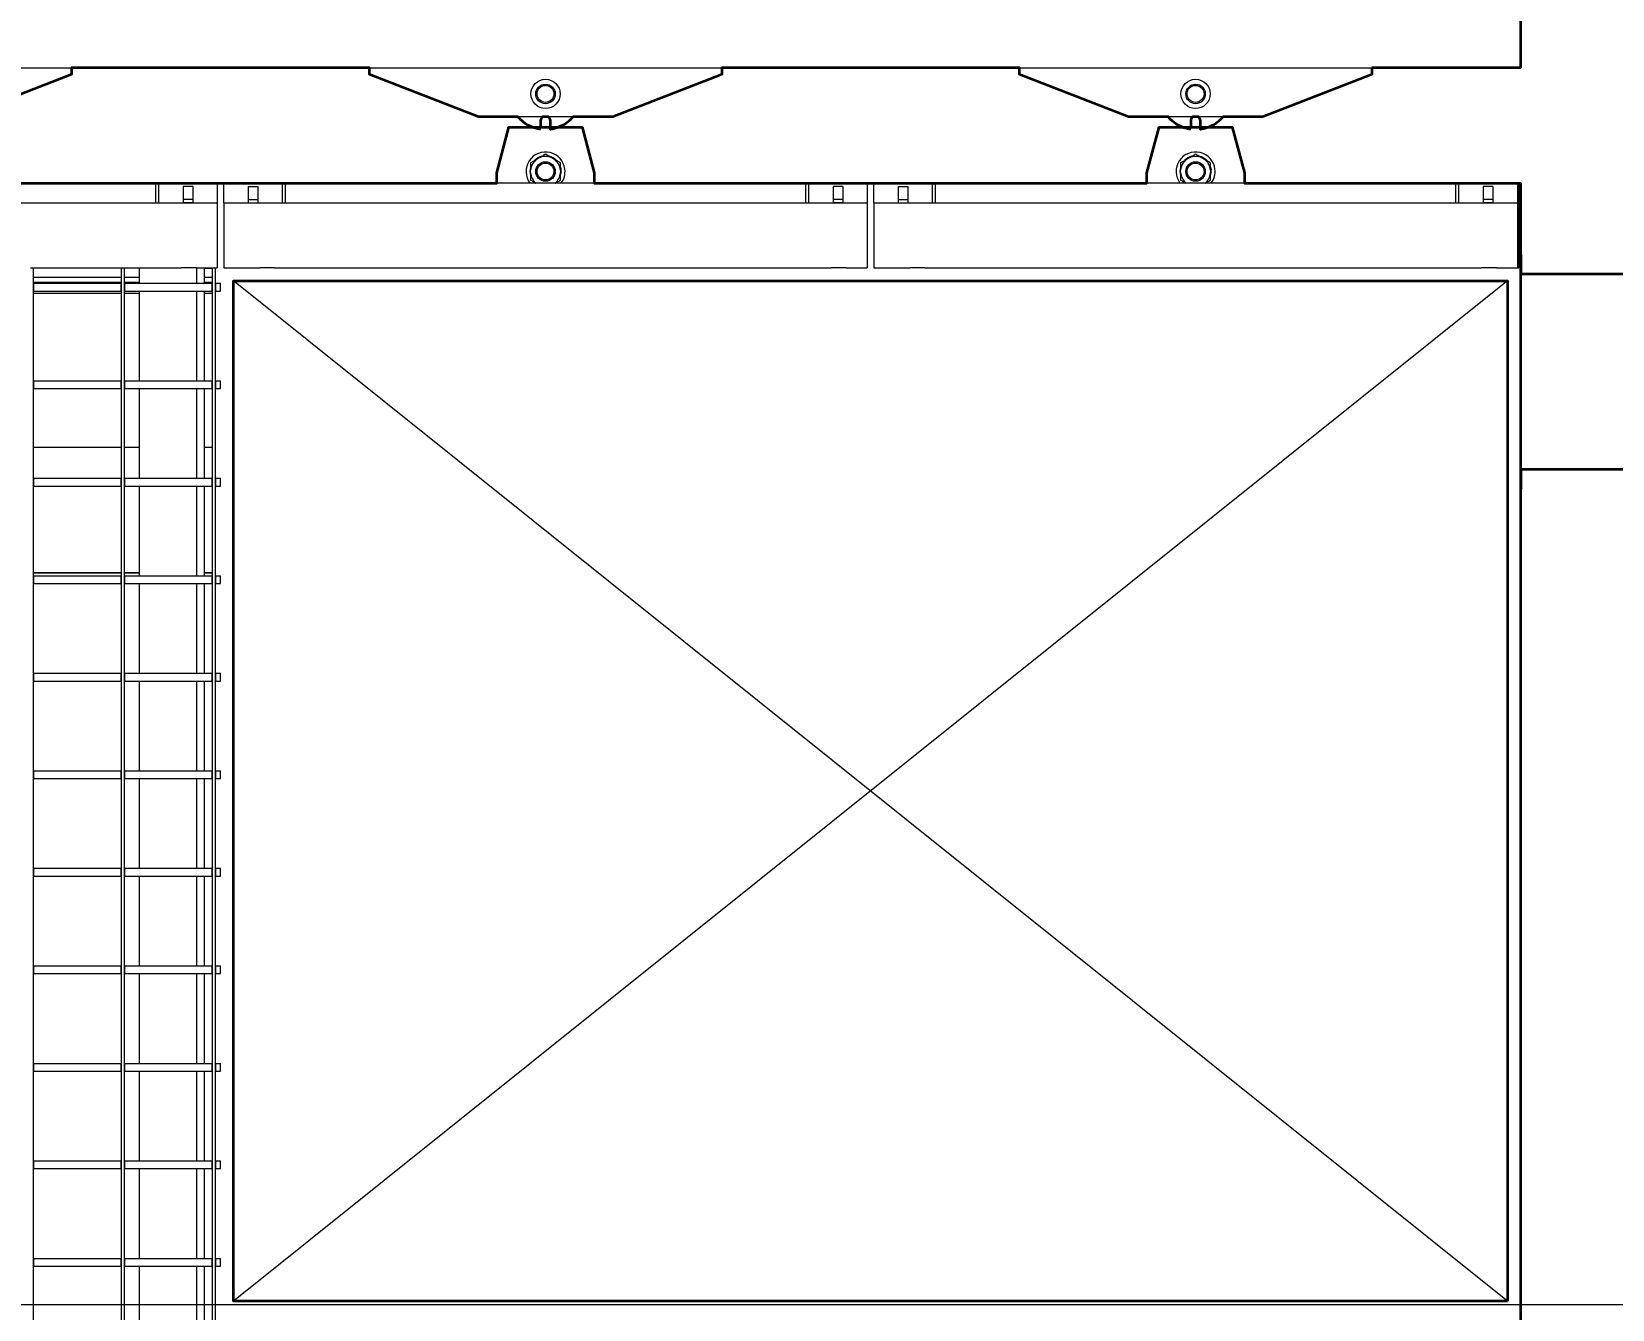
# Model space of a CAD drawing. Extents: x 28911 to 70911, y -59 to 29641.
# Drawn here: x 56482 to 58914, y 21255 to 23221 of the extents above; entities that cross this region are included whole.
import ezdxf
from ezdxf.lldxf.tags import DXFTag

# ---------------------------------------------------------------- set-up
doc = ezdxf.new("R2010")
doc.units = 0
doc.header["$LTSCALE"] = 300
doc.header["$MEASUREMENT"] = 0
doc.linetypes.add('CONTINUA', pattern=[0])
for name, color, linetype, lineweight in [('20 CENTERLINE 0.05', 6, 'CENTER', 9), ('21 CONTINUA 0.05', 6, 'Continuous', 9), ('22 CONTINUA 0.18', 3, 'Continuous', 18), ('23 CONTINUA 0.35', 4, 'Continuous', 35)]:
    doc.layers.add(name, color=color, linetype=linetype, lineweight=lineweight)
doc.styles.get("Standard").update_dxf_attribs({"font": 'STANDARD'})
tags = doc.linetypes.add('CENTER', pattern=[2, 1.25, -0.25, 0.25, -0.25]).pattern_tags.tags
tags[10:11] = [DXFTag(74, 4), DXFTag(75, 0), DXFTag(340, '0'), DXFTag(46, 1.0), DXFTag(50, 0.0), DXFTag(44, 0.0), DXFTag(45, 0.0)]
tags[8:9] = [DXFTag(74, 4), DXFTag(75, 0), DXFTag(340, '0'), DXFTag(46, 1.0), DXFTag(50, 0.0), DXFTag(44, 0.0), DXFTag(45, 0.0)]
tags[6:7] = [DXFTag(74, 4), DXFTag(75, 0), DXFTag(340, '0'), DXFTag(46, 1.0), DXFTag(50, 0.0), DXFTag(44, 0.0), DXFTag(45, 0.0)]
tags[4:5] = [DXFTag(74, 4), DXFTag(75, 0), DXFTag(340, '0'), DXFTag(46, 1.0), DXFTag(50, 0.0), DXFTag(44, 0.0), DXFTag(45, 0.0)]
doc.dimstyles.new('sc1a100$0', dxfattribs={"dimscale": 100, "dimtxt": 3, "dimasz": 3, "dimexe": 0, "dimexo": 0, "dimgap": 1, "dimtad": 1, "dimzin": 12, "dimdsep": 46, "dimtxsty": 'Standard', "dimblk": 'CLOSEDBLANK', "dimcen": 1, "dimclrd": 253, "dimclre": 253, "dimclrt": 2, "dimadec": 0, "dimazin": 3, "dimtfac": 1, "dimtmove": 0, "dimatfit": 1, "dimldrblk": 'CLOSEDBLANK', "dimfxl": 1, "dimtolj": 1, "dimtzin": 0, "dimarcsym": 0})

# ---------------------------------------------------------------- blocks, each defined once
blk = doc.blocks.new('A$Ceefd1059')
at = {"layer": '22 CONTINUA 0.18', "color": 7, "linetype": 'CONTINUA'}
for p, q in [((396.6, 174.9), (229.6, 110.2)), ((405.3, 175), (396.9, 175)), ((405.3, 175), (454.4, 175)), ((454.4, 175), (455.7, 175)), ((455.7, 175), (544.3, 175)), ((492.5, 193.9), (491.9, 194.4)), ((492.5, 181), (492.5, 192.4)), ((508.1, 194.4), (507.5, 193.9)), ((507.5, 192.4), (507.5, 181)), ((544.3, 175), (545.6, 175)), ((545.6, 175), (594.7, 175)), ((603.1, 175), (594.7, 175)), ((770.4, 110.2), (603.4, 174.9)), ((1396.6, 174.9), (1229.6, 110.2)), ((1405.3, 175), (1396.9, 175)), ((1405.3, 175), (1454.4, 175)), ((1454.4, 175), (1455.7, 175)), ((1455.7, 175), (1544.3, 175)), ((1492.5, 193.9), (1491.9, 194.4)), ((1492.5, 181), (1492.5, 192.4)), ((1508.1, 194.4), (1507.5, 193.9)), ((1507.5, 192.4), (1507.5, 181)), ((1544.3, 175), (1545.6, 175)), ((1545.6, 175), (1594.7, 175)), ((1603.1, 175), (1594.7, 175)), ((1770.4, 110.2), (1603.4, 174.9)), ((2396.6, 174.9), (2229.6, 110.2)), ((6000, 100), (0, 100)), ((0, 100), (0, -100)), ((229, 101), (229, 109.3)), ((771, 101), (771, 109.3)), ((1229, 101), (1229, 109.3)), ((1771, 101), (1771, 109.3)), ((2229, 101), (2229, 109.3))]:
    blk.add_line(p, q, dxfattribs=at)
for centre, radius in [((500, 140), 22.5), ((500, 140), 15), ((500, 140), 13), ((1500, 140), 22.5), ((1500, 140), 15), ((1500, 140), 13)]:
    blk.add_circle(centre, radius, dxfattribs=at)
for centre, radius, start, end in [((396.9, 174.2), 0.83, 90.0509, 111.2656), ((500, 140), 55, 98.4409, 140.4788), ((500, 181), 7.5, 180, 233.1301), ((500, 181), 7.5, 306.8699, 0), ((500, 140), 55, 39.5212, 81.5591), ((603.1, 174.2), 0.83, 68.7344, 89.9491), ((1396.9, 174.2), 0.83, 90.0509, 111.2656), ((1500, 140), 55, 98.4409, 140.4788), ((1500, 181), 7.5, 180, 233.1301), ((1500, 181), 7.5, 306.8699, 0), ((1500, 140), 55, 39.5212, 81.5591), ((1603.1, 174.2), 0.83, 68.7344, 89.9491), ((230, 109.3), 0.998, 113.1168, 181.4669), ((230, 101), 0.957, 177.3247, 267.0479), ((770, 101), 0.957, 272.9521, 2.6753), ((770, 109.3), 0.998, 358.5331, 66.8832), ((1230, 109.3), 0.998, 113.1168, 181.4669), ((1230, 101), 0.957, 177.3247, 267.0479), ((1770, 101), 0.957, 272.9521, 2.6753), ((1770, 109.3), 0.998, 358.5331, 66.8832), ((2230, 109.3), 0.998, 113.1168, 181.4669), ((2230, 101), 0.957, 177.3247, 267.0479)]:
    blk.add_arc(centre, radius, start, end, dxfattribs=at)
for points, knots in [([(492.5, 192.4), (492.5, 192.6), (492.5, 193), (492.5, 193.5), (492.5, 193.8), (492.5, 193.9), (492.5, 193.9)], [0, 0, 0, 0, 0.250602, 0.500291, 0.750045, 1, 1, 1, 1]), ([(507.5, 193.9), (507.5, 193.9), (507.5, 193.8), (507.5, 193.5), (507.5, 193), (507.5, 192.6), (507.5, 192.4)], [0, 0, 0, 0, 0.250508, 0.500159, 0.749962, 1, 1, 1, 1]), ([(1492.5, 192.4), (1492.5, 192.6), (1492.5, 193), (1492.5, 193.5), (1492.5, 193.8), (1492.5, 193.9), (1492.5, 193.9)], [0, 0, 0, 0, 0.250602, 0.500291, 0.750045, 1, 1, 1, 1]), ([(1507.5, 193.9), (1507.5, 193.9), (1507.5, 193.8), (1507.5, 193.5), (1507.5, 193), (1507.5, 192.6), (1507.5, 192.4)], [0, 0, 0, 0, 0.250508, 0.500159, 0.749962, 1, 1, 1, 1])]:
    blk.add_open_spline(points, degree=3, knots=knots, dxfattribs=at)
at = {"layer": '23 CONTINUA 0.35', "color": 7, "linetype": 'CONTINUA'}
for points in [[(229, 100), (229, 110), (396.7, 175), (405.3, 175), (454.4, 175), (457.6, 175, -0.188235), (492.5, 194.5), (492.5, 181, 0.236068), (495.5, 175), (504.5, 175, 0.236068), (507.5, 181), (507.5, 192.4)], [(507.5, 194.5, -0.188235), (542.4, 175), (544.3, 175), (545.6, 175), (594.7, 175), (603.3, 175), (771, 110), (771, 100), (1229, 100), (1229, 110), (1396.7, 175), (1405.3, 175), (1454.4, 175), (1457.6, 175, -0.188235), (1492.5, 194.5), (1492.5, 181, 0.236068), (1495.5, 175), (1504.5, 175, 0.236068), (1507.5, 181), (1507.5, 192.4)], [(1507.5, 194.5, -0.188235), (1542.4, 175), (1544.3, 175), (1545.6, 175), (1594.7, 175), (1603.3, 175), (1771, 110), (1771, 100), (2229, 100), (2229, 110), (2396.7, 175), (2405.3, 175), (2454.4, 175), (2457.6, 175, -0.188235), (2492.5, 194.5), (2492.5, 181, 0.236068), (2495.5, 175), (2504.5, 175, 0.236068), (2507.5, 181), (2507.5, 192.4)]]:
    blk.add_lwpolyline(points, format="xyb", dxfattribs=at)
blk.add_lwpolyline([(0, -100), (0, 100), (229, 100)], dxfattribs=at)
blk = doc.blocks.new('A$C65babe7a')
at = {"layer": '23 CONTINUA 0.35', "color": 253}
for p, q in [((-1615, 0), (-1255, 0)), ((-1615, -1), (-1615, 0)), ((-1255, 0), (-1255, -1)), ((1255, 0), (1615, 0)), ((1255, -1), (1255, 0)), ((1615, 0), (1615, -1)), ((-1585, -1), (-1615, -1)), ((-1585, -500), (-1585, -1)), ((-1285, -1), (-1285, -500)), ((-1255, -1), (-1285, -1)), ((1285, -1), (1255, -1)), ((1285, -837), (1285, -1)), ((1585, -1), (1585, -837)), ((1615, -1), (1585, -1)), ((-1615, -500), (-1585, -500)), ((-1615, -502), (-1615, -500)), ((-1585, -502), (-1615, -502)), ((-1285, -500), (-1255, -500)), ((-1255, -502), (-1285, -502)), ((-1255, -500), (-1255, -502)), ((-1136, -621), (-1133.8, -621)), ((-1136, -651), (-1136, -621)), ((-1133.8, -621), (-1133.8, -651)), ((-723.8, -621), (-721.8, -621)), ((-723.8, -651), (-723.8, -621)), ((-721.8, -621), (-721.8, -651)), ((776.2, -621), (778.2, -621)), ((776.2, -651), (776.2, -621)), ((778.2, -621), (778.2, -651)), ((-1133.8, -651), (-723.8, -651)), ((-721.8, -651), (776.2, -651)), ((1255, -837), (1285, -837)), ((1255, -839), (1255, -837)), ((1285, -839), (1255, -839)), ((1296.8, -918), (1285, -839)), ((1585, -837), (1615, -837)), ((1585, -839), (1585, -1509)), ((1615, -839), (1585, -839)), ((1615, -837), (1615, -839)), ((1166.4, -875.1), (1192.4, -860.1)), ((1193.7, -862.4), (1167.2, -877.7)), ((1192.4, -860.1), (1193.7, -862.4)), ((1167.2, -877.7), (1193.5, -953.7)), ((1193.5, -953.7), (1296.8, -918)), ((-1136, -981), (-1136, -951)), ((-1133.8, -951), (-1133.8, -981)), ((-723.8, -951), (-1133.8, -951)), ((-723.8, -981), (-723.8, -951)), ((-721.8, -951), (-721.8, -981)), ((776.2, -951), (-721.8, -951)), ((776.2, -981), (776.2, -951)), ((778.2, -951), (778.2, -981)), ((-1133.8, -981), (-1136, -981)), ((-721.8, -981), (-723.8, -981)), ((778.2, -981), (776.2, -981)), ((880.3, -1040.3), (906.6, -1025.1)), ((881.6, -1042.6), (880.3, -1040.3)), ((907.6, -1027.6), (881.6, -1042.6)), ((1185, -1509), (907.6, -1027.6)), ((1185, -1528.9), (1185, -1509)), ((1185, -1578), (1185, -1528.9)), ((1585, -1509), (1585, -1529)), ((1585, -1529), (1585, -1578)), ((1585, -1529), (1585, -1529)), ((1155, -1578), (1185, -1578)), ((1155, -1580), (1155, -1578)), ((1185, -1580), (1155, -1580)), ((1585, -1578), (1615, -1578)), ((1615, -1580), (1585, -1580)), ((1615, -1578), (1615, -1580))]:
    blk.add_line(p, q, dxfattribs=at)
for centre, radius, start, end in [((-1135, -501), 450, 180.1273, 269.8727), ((-1135, -501), 150, 180.382, 269.618), ((777.2, -1101), 450, 30.1273, 89.8727), ((777.2, -1101), 150, 30.382, 89.618)]:
    blk.add_arc(centre, radius, start, end, dxfattribs=at)
blk = doc.blocks.new('A$C17a604b0')
at = {"layer": '21 CONTINUA 0.05', "color": 253, "linetype": 'Continuous'}
for p, q in [((712.5, -1600), (712.5, 1600)), ((847.5, 1585), (712.5, 1585)), ((847.5, -1600), (847.5, 1600)), ((852.5, -1600), (852.5, 1600)), ((875, 1585), (852.5, 1585)), ((875, 1600), (875, 1576)), ((963, 1600), (963, 1576)), ((975, 1600), (975, 1576)), ((987.5, 1585), (975, 1585)), ((987.5, -1600), (987.5, 1600)), ((992.5, -1600), (992.5, 1600)), ((3000, 1587), (3000, 1596)), ((3000, 1587), (3000, 1584)), ((847.5, 1577.2), (712.5, 1577.2)), ((713, 1576), (712.5, 1576)), ((712.5, 1564), (713, 1564)), ((847.5, 1560.3), (712.5, 1560.3)), ((713, 1564), (713, 1576)), ((713, 1576), (847, 1576)), ((713, 1564), (847, 1564)), ((847, 1564), (847, 1576)), ((847.5, 1576), (847, 1576)), ((847, 1564), (847.5, 1564)), ((875, 1577.2), (852.5, 1577.2)), ((853, 1576), (852.5, 1576)), ((852.5, 1564), (853, 1564)), ((875, 1560.3), (852.5, 1560.3)), ((853, 1564), (853, 1576)), ((853, 1576), (987, 1576)), ((853, 1564), (987, 1564)), ((875, 1564), (875, 1426)), ((963, 1564), (963, 1426)), ((987.5, 1577.2), (975, 1577.2)), ((975, 1564), (975, 1426)), ((987.5, 1560.3), (975, 1560.3)), ((987, 1564), (987, 1576)), ((987.5, 1576), (987, 1576)), ((987, 1564), (987.5, 1564)), ((993, 1576), (992.5, 1576)), ((992.5, 1564), (993, 1564)), ((993, 1576), (1000, 1576)), ((993, 1564), (993, 1576)), ((993, 1564), (1000, 1564)), ((1000, 1564), (1000, 1576)), ((2980, 10), (1020, 1580)), ((2980, 1580), (1020, 10)), ((3000, 1560.3), (3000, 1426)), ((713, 1426), (712.5, 1426)), ((712.5, 1414), (713, 1414)), ((713, 1414), (713, 1426)), ((713, 1426), (847, 1426)), ((713, 1414), (847, 1414)), ((847, 1414), (847, 1426)), ((847.5, 1426), (847, 1426)), ((847, 1414), (847.5, 1414)), ((853, 1426), (852.5, 1426)), ((852.5, 1414), (853, 1414)), ((853, 1414), (853, 1426)), ((853, 1426), (987, 1426)), ((853, 1414), (987, 1414)), ((875, 1414), (875, 1276)), ((963, 1414), (963, 1276)), ((975, 1414), (975, 1276)), ((987, 1414), (987, 1426)), ((987.5, 1426), (987, 1426)), ((987, 1414), (987.5, 1414)), ((993, 1426), (992.5, 1426)), ((992.5, 1414), (993, 1414)), ((993, 1414), (993, 1426)), ((993, 1426), (1000, 1426)), ((993, 1414), (1000, 1414)), ((1000, 1414), (1000, 1426)), ((712.5, 1324), (847.5, 1324)), ((852.5, 1324), (875, 1324)), ((975, 1324), (987.5, 1324)), ((713, 1276), (712.5, 1276)), ((713, 1264), (713, 1276)), ((713, 1276), (847, 1276)), ((847, 1264), (847, 1276)), ((847.5, 1276), (847, 1276)), ((853, 1276), (852.5, 1276)), ((853, 1264), (853, 1276)), ((853, 1276), (987, 1276)), ((987, 1264), (987, 1276)), ((987.5, 1276), (987, 1276)), ((993, 1276), (992.5, 1276)), ((993, 1276), (1000, 1276)), ((993, 1264), (993, 1276)), ((1000, 1264), (1000, 1276)), ((712.5, 1264), (713, 1264)), ((713, 1264), (847, 1264)), ((847, 1264), (847.5, 1264)), ((852.5, 1264), (853, 1264)), ((853, 1264), (987, 1264)), ((875, 1264), (875, 1126)), ((963, 1264), (963, 1126)), ((975, 1264), (975, 1126)), ((987, 1264), (987.5, 1264)), ((992.5, 1264), (993, 1264)), ((993, 1264), (1000, 1264)), ((712.5, 1131), (847.5, 1131)), ((847.5, 1130.5), (712.5, 1130.5)), ((847.5, 1130.3), (712.5, 1130.3)), ((713, 1126), (712.5, 1126)), ((713, 1114), (713, 1126)), ((713, 1126), (847, 1126)), ((847, 1114), (847, 1126)), ((847.5, 1126), (847, 1126)), ((852.5, 1131), (875, 1131)), ((875, 1130.5), (852.5, 1130.5)), ((875, 1130.3), (852.5, 1130.3)), ((853, 1126), (852.5, 1126)), ((853, 1114), (853, 1126)), ((853, 1126), (987, 1126)), ((975, 1131), (987.5, 1131)), ((987.5, 1130.5), (975, 1130.5)), ((987.5, 1130.3), (975, 1130.3)), ((987, 1114), (987, 1126)), ((987.5, 1126), (987, 1126)), ((993, 1126), (992.5, 1126)), ((993, 1126), (1000, 1126)), ((993, 1114), (993, 1126)), ((1000, 1114), (1000, 1126)), ((712.5, 1114), (713, 1114)), ((713, 1114), (847, 1114)), ((847, 1114), (847.5, 1114)), ((852.5, 1114), (853, 1114)), ((853, 1114), (987, 1114)), ((875, 1114), (875, 976)), ((963, 1114), (963, 976)), ((975, 1114), (975, 976)), ((987, 1114), (987.5, 1114)), ((992.5, 1114), (993, 1114)), ((993, 1114), (1000, 1114)), ((713, 976), (712.5, 976)), ((713, 964), (713, 976)), ((713, 976), (847, 976)), ((847, 964), (847, 976)), ((847.5, 976), (847, 976)), ((853, 976), (852.5, 976)), ((853, 964), (853, 976)), ((853, 976), (987, 976)), ((987, 964), (987, 976)), ((987.5, 976), (987, 976)), ((993, 976), (992.5, 976)), ((993, 964), (993, 976)), ((993, 976), (1000, 976)), ((1000, 964), (1000, 976)), ((712.5, 964), (713, 964)), ((713, 964), (847, 964)), ((847, 964), (847.5, 964)), ((852.5, 964), (853, 964)), ((853, 964), (987, 964)), ((875, 964), (875, 826)), ((963, 964), (963, 826)), ((975, 964), (975, 826)), ((987, 964), (987.5, 964)), ((992.5, 964), (993, 964)), ((993, 964), (1000, 964)), ((713, 826), (712.5, 826)), ((712.5, 814), (713, 814)), ((713, 814), (713, 826)), ((713, 826), (847, 826)), ((713, 814), (847, 814)), ((847, 814), (847, 826)), ((847.5, 826), (847, 826)), ((847, 814), (847.5, 814)), ((853, 826), (852.5, 826)), ((852.5, 814), (853, 814)), ((853, 814), (853, 826)), ((853, 826), (987, 826)), ((853, 814), (987, 814)), ((875, 814), (875, 676)), ((963, 814), (963, 676)), ((975, 814), (975, 676)), ((987, 814), (987, 826)), ((987.5, 826), (987, 826)), ((987, 814), (987.5, 814)), ((993, 826), (992.5, 826)), ((992.5, 814), (993, 814)), ((993, 826), (1000, 826)), ((993, 814), (993, 826)), ((993, 814), (1000, 814)), ((1000, 814), (1000, 826)), ((713, 676), (712.5, 676)), ((712.5, 664), (713, 664)), ((713, 664), (713, 676)), ((713, 676), (847, 676)), ((713, 664), (847, 664)), ((847, 664), (847, 676)), ((847.5, 676), (847, 676)), ((847, 664), (847.5, 664)), ((853, 676), (852.5, 676)), ((852.5, 664), (853, 664)), ((853, 664), (853, 676)), ((853, 676), (987, 676)), ((853, 664), (987, 664)), ((875, 664), (875, 526)), ((963, 664), (963, 526)), ((975, 664), (975, 526)), ((987, 664), (987, 676)), ((987.5, 676), (987, 676)), ((987, 664), (987.5, 664)), ((993, 676), (992.5, 676)), ((992.5, 664), (993, 664)), ((993, 676), (1000, 676)), ((993, 664), (993, 676)), ((993, 664), (1000, 664)), ((1000, 664), (1000, 676)), ((713, 526), (712.5, 526)), ((712.5, 514), (713, 514)), ((713, 514), (713, 526)), ((713, 526), (847, 526)), ((713, 514), (847, 514)), ((847, 514), (847, 526)), ((847.5, 526), (847, 526)), ((847, 514), (847.5, 514)), ((853, 526), (852.5, 526)), ((852.5, 514), (853, 514)), ((853, 514), (853, 526)), ((853, 526), (987, 526)), ((853, 514), (987, 514)), ((875, 514), (875, 376)), ((963, 514), (963, 376)), ((975, 514), (975, 376)), ((987, 514), (987, 526)), ((987.5, 526), (987, 526)), ((987, 514), (987.5, 514)), ((993, 526), (992.5, 526)), ((992.5, 514), (993, 514)), ((993, 526), (1000, 526)), ((993, 514), (993, 526)), ((993, 514), (1000, 514)), ((1000, 514), (1000, 526)), ((713, 376), (712.5, 376)), ((713, 364), (713, 376)), ((713, 376), (847, 376)), ((847, 364), (847, 376)), ((847.5, 376), (847, 376)), ((853, 376), (852.5, 376)), ((853, 364), (853, 376)), ((853, 376), (987, 376)), ((987, 364), (987, 376)), ((987.5, 376), (987, 376)), ((993, 376), (992.5, 376)), ((993, 364), (993, 376)), ((993, 376), (1000, 376)), ((1000, 364), (1000, 376)), ((712.5, 364), (713, 364)), ((713, 364), (847, 364)), ((847, 364), (847.5, 364)), ((852.5, 364), (853, 364)), ((853, 364), (987, 364)), ((875, 364), (875, 226)), ((963, 364), (963, 226)), ((975, 364), (975, 226)), ((987, 364), (987.5, 364)), ((992.5, 364), (993, 364)), ((993, 364), (1000, 364)), ((713, 226), (712.5, 226)), ((713, 214), (713, 226)), ((713, 226), (847, 226)), ((847, 214), (847, 226)), ((847.5, 226), (847, 226)), ((853, 226), (852.5, 226)), ((853, 214), (853, 226)), ((853, 226), (987, 226)), ((987, 214), (987, 226)), ((987.5, 226), (987, 226)), ((993, 226), (992.5, 226)), ((993, 226), (1000, 226)), ((993, 214), (993, 226)), ((1000, 214), (1000, 226)), ((712.5, 214), (713, 214)), ((713, 214), (847, 214)), ((847, 214), (847.5, 214)), ((852.5, 214), (853, 214)), ((853, 214), (987, 214)), ((875, 214), (875, 76)), ((963, 214), (963, 76)), ((975, 214), (975, 76)), ((987, 214), (987.5, 214)), ((992.5, 214), (993, 214)), ((993, 214), (1000, 214)), ((713, 76), (712.5, 76)), ((713, 64), (713, 76)), ((713, 76), (847, 76)), ((847, 64), (847, 76)), ((847.5, 76), (847, 76)), ((853, 76), (852.5, 76)), ((853, 64), (853, 76)), ((853, 76), (987, 76)), ((987, 64), (987, 76)), ((987.5, 76), (987, 76)), ((993, 76), (992.5, 76)), ((993, 76), (1000, 76)), ((993, 64), (993, 76)), ((1000, 64), (1000, 76)), ((712.5, 64), (713, 64)), ((713, 64), (847, 64)), ((847, 64), (847.5, 64)), ((852.5, 64), (853, 64)), ((853, 64), (987, 64)), ((875, 64), (875, -74)), ((963, 64), (963, -74)), ((975, 64), (975, -74)), ((987, 64), (987.5, 64)), ((992.5, 64), (993, 64)), ((993, 64), (1000, 64))]:
    blk.add_line(p, q, dxfattribs=at)
at = {"layer": '22 CONTINUA 0.18', "color": 7, "linetype": 'Continuous'}
for p, q in [((1425, 1746), (1443.8, 1816)), ((1443.8, 1816), (1556.2, 1816)), ((1556.2, 1816), (1575, 1746)), ((2425, 1746), (2443.8, 1816)), ((2443.8, 1816), (2556.2, 1816)), ((2556.2, 1816), (2575, 1746)), ((1486.7, 1766.9), (1490.3, 1769)), ((1509.7, 1769), (1513.3, 1766.9)), ((2486.7, 1766.9), (2490.3, 1769)), ((2509.7, 1769), (2513.3, 1766.9)), ((900, 1730), (100, 1730)), ((905, 1730), (900, 1730)), ((900, 1730), (900, 1700)), ((905, 1700), (905, 1730)), ((905, 1730), (995, 1730)), ((995, 1730), (995, 1700)), ((1005, 1730), (995, 1730)), ((1005, 1700), (1005, 1730)), ((1005, 1730), (1095, 1730)), ((1095, 1730), (1095, 1700)), ((1100, 1730), (1095, 1730)), ((1900, 1730), (1100, 1730)), ((1100, 1700), (1100, 1730)), ((1425, 1730), (1425, 1746)), ((1477, 1745.9), (1477, 1750.1)), ((1517.1, 1731.1), (1515.9, 1730)), ((1523, 1750.1), (1523, 1745.9)), ((1575, 1746), (1575, 1730)), ((1905, 1730), (1900, 1730)), ((1900, 1730), (1900, 1700)), ((1905, 1730), (1995, 1730)), ((1905, 1700), (1905, 1730)), ((1995, 1730), (1995, 1700)), ((2005, 1730), (1995, 1730)), ((2005, 1700), (2005, 1730)), ((2005, 1730), (2095, 1730)), ((2095, 1730), (2095, 1700)), ((2100, 1730), (2095, 1730)), ((2905, 1730), (2100, 1730)), ((2100, 1700), (2100, 1730)), ((2425, 1730), (2425, 1746)), ((2477, 1745.9), (2477, 1750.1)), ((2517.1, 1731.1), (2515.9, 1730)), ((2523, 1750.1), (2523, 1745.9)), ((2575, 1746), (2575, 1730)), ((2900, 1730), (2900, 1700)), ((2905, 1730), (2900, 1730)), ((2905, 1730), (2995, 1730)), ((2905, 1700), (2905, 1730)), ((3000, 1730), (2905, 1730)), ((2995, 1730), (2995, 1700)), ((2997.5, 1600), (2997.5, 1730)), ((3000, 1730), (3000, -1730)), ((957.5, 1725), (942.5, 1725)), ((942.5, 1725), (942.5, 1705)), ((957.5, 1705), (942.5, 1705)), ((942.5, 1705), (942.5, 1700)), ((957.5, 1725), (957.5, 1705)), ((957.5, 1705), (957.5, 1700)), ((1042.5, 1725), (1057.5, 1725)), ((1042.5, 1725), (1042.5, 1705)), ((1042.5, 1705), (1057.5, 1705)), ((1042.5, 1705), (1042.5, 1700)), ((1057.5, 1725), (1057.5, 1705)), ((1057.5, 1705), (1057.5, 1700)), ((1957.5, 1725), (1942.5, 1725)), ((1942.5, 1725), (1942.5, 1705)), ((1957.5, 1705), (1942.5, 1705)), ((1942.5, 1705), (1942.5, 1700)), ((1957.5, 1725), (1957.5, 1705)), ((1957.5, 1705), (1957.5, 1700)), ((2042.5, 1725), (2042.5, 1705)), ((2042.5, 1725), (2057.5, 1725)), ((2042.5, 1705), (2057.5, 1705)), ((2042.5, 1705), (2042.5, 1700)), ((2057.5, 1725), (2057.5, 1705)), ((2057.5, 1705), (2057.5, 1700)), ((2957.5, 1725), (2942.5, 1725)), ((2942.5, 1725), (2942.5, 1705)), ((2957.5, 1705), (2942.5, 1705)), ((2942.5, 1705), (2942.5, 1700)), ((2957.5, 1725), (2957.5, 1705)), ((2957.5, 1705), (2957.5, 1700)), ((5, 1700), (995, 1700)), ((957.5, 1700), (942.5, 1700)), ((995, 1700), (995, 1692.9)), ((995, 1692.9), (995, 1607.1)), ((1005, 1700), (1995, 1700)), ((1005, 1700), (1005, 1692.9)), ((1005, 1692.9), (1005, 1607.1)), ((1042.5, 1700), (1057.5, 1700)), ((1957.5, 1700), (1942.5, 1700)), ((1995, 1700), (1995, 1692.9)), ((1995, 1692.9), (1995, 1607.1)), ((2005, 1700), (2995, 1700)), ((2005, 1700), (2005, 1692.9)), ((2005, 1692.9), (2005, 1607.1)), ((2042.5, 1700), (2057.5, 1700)), ((2957.5, 1700), (2942.5, 1700)), ((2995, 1700), (2995, 1692.9)), ((2995, 1692.9), (2995, 1607.1))]:
    blk.add_line(p, q, dxfattribs=at)
at = {"layer": '22 CONTINUA 0.18', "color": 253, "linetype": 'Continuous'}
for p, q in [((995, 1607.1), (995, 1600)), ((1005, 1607.1), (1005, 1600)), ((1995, 1607.1), (1995, 1600)), ((2005, 1607.1), (2005, 1600)), ((2995, 1607.1), (2995, 1600)), ((707.5, 1600), (712.5, 1600)), ((712.5, 1600), (847.5, 1600)), ((847.5, 1599), (712.5, 1599)), ((847.5, 1600), (852.5, 1600)), ((852.5, 1600), (916.7, 1600)), ((875, 1599), (852.5, 1599)), ((916.7, 1600), (939.4, 1600)), ((963, 1600), (939.4, 1600)), ((963, 1600), (987.5, 1600)), ((975, 1599), (987.5, 1599)), ((987.5, 1600), (992.5, 1600)), ((992.5, 1600), (995, 1600)), ((1005, 1600), (1037, 1600)), ((1037, 1600), (1060.6, 1600)), ((1083.3, 1600), (1060.6, 1600)), ((1083.3, 1600), (1147.5, 1600)), ((1147.5, 1600), (1152.5, 1600)), ((1152.5, 1600), (1287.5, 1600)), ((1287.5, 1600), (1292.5, 1600)), ((1292.5, 1600), (1427.5, 1600)), ((1427.5, 1600), (1432.5, 1600)), ((1432.5, 1600), (1477.2, 1600)), ((1477.2, 1600), (1522.8, 1600)), ((1522.8, 1600), (1567.5, 1600)), ((1567.5, 1600), (1572.5, 1600)), ((1572.5, 1600), (1707.5, 1600)), ((1707.5, 1600), (1712.5, 1600)), ((1712.5, 1600), (1847.5, 1600)), ((1847.5, 1600), (1852.5, 1600)), ((1852.5, 1600), (1916.7, 1600)), ((1916.7, 1600), (1939.4, 1600)), ((1963, 1600), (1939.4, 1600)), ((1963, 1600), (1987.5, 1600)), ((1987.5, 1600), (1992.5, 1600)), ((1992.5, 1600), (1995, 1600)), ((2005, 1600), (2037, 1600)), ((2037, 1600), (2060.6, 1600)), ((2083.3, 1600), (2060.6, 1600)), ((2083.3, 1600), (2147.5, 1600)), ((2147.5, 1600), (2152.5, 1600)), ((2152.5, 1600), (2287.5, 1600)), ((2287.5, 1600), (2292.5, 1600)), ((2292.5, 1600), (2427.5, 1600)), ((2427.5, 1600), (2432.5, 1600)), ((2432.5, 1600), (2477.2, 1600)), ((2477.2, 1600), (2522.8, 1600)), ((2522.8, 1600), (2567.5, 1600)), ((2567.5, 1600), (2572.5, 1600)), ((2572.5, 1600), (2707.5, 1600)), ((2707.5, 1600), (2712.5, 1600)), ((2712.5, 1600), (2847.5, 1600)), ((2847.5, 1600), (2852.5, 1600)), ((2852.5, 1600), (2916.7, 1600)), ((2916.7, 1600), (2939.4, 1600)), ((2963, 1600), (2939.4, 1600)), ((2963, 1600), (2987.5, 1600)), ((2987.5, 1600), (2992.5, 1600)), ((2992.5, 1600), (2997.5, 1600)), ((2997.5, 1601), (3000, 1601))]:
    blk.add_line(p, q, dxfattribs=at)
at = {"layer": '22 CONTINUA 0.18', "color": 7, "linetype": 'Continuous', "flags": 128}
for points in [[(1523.2, 1754.3), (1523.3, 1753.6), (1523.8, 1750.7)], [(2523.2, 1754.3), (2523.3, 1753.6), (2523.8, 1750.7)], [(1484.1, 1730), (1483.1, 1731), (1482.9, 1731.2)], [(2484.1, 1730), (2483.1, 1731), (2482.9, 1731.2)]]:
    blk.add_lwpolyline(points, dxfattribs=at)
at = {"layer": '22 CONTINUA 0.18', "color": 7, "linetype": 'Continuous'}
for centre, radius in [((1500, 1748), 15), ((1500, 1748), 13), ((2500, 1748), 15), ((2500, 1748), 13)]:
    blk.add_circle(centre, radius, dxfattribs=at)
for centre, radius, start, end in [((1500, 1748), 30, 6.4252, 216.8699), ((2500, 1748), 30, 6.4252, 216.8699), ((1500, 1748), 24, 164.8616, 195.2291), ((1500, 1748), 23.1, 125.1716, 174.8284), ((1500, 1748), 24, 103.4464, 135.352), ((1500, 1748), 23.1, 65.1716, 114.8284), ((1500, 1748), 24, 44.4822, 76.3361), ((1500, 1748), 23.1, 5.1716, 54.8284), ((1500, 1748), 30, 323.1301, 6.4252), ((2500, 1748), 24, 164.8616, 195.2291), ((2500, 1748), 23.1, 125.1716, 174.8284), ((2500, 1748), 24, 103.4464, 135.352), ((2500, 1748), 23.1, 65.1716, 114.8284), ((2500, 1748), 24, 44.4822, 76.3361), ((2500, 1748), 23.1, 5.1716, 54.8284), ((2500, 1748), 30, 323.1301, 6.4252), ((1500, 1748), 23.1, 185.1716, 231.2078), ((1500, 1748), 23.1, 308.7922, 354.8284), ((1500, 1748), 24, 344.8613, 6.4252), ((2500, 1748), 23.1, 185.1716, 231.2078), ((2500, 1748), 23.1, 308.7922, 354.8284), ((2500, 1748), 24, 344.8613, 6.4252)]:
    blk.add_arc(centre, radius, start, end, dxfattribs=at)
for points, knots in [([(1486.7, 1766.9), (1485.1, 1765.9), (1481.8, 1764), (1478.6, 1762.2), (1477, 1761.3)], [0, 0, 0, 0, 0.4963935, 1, 1, 1, 1]), ([(1477, 1761.3), (1477, 1759.5), (1477, 1755.8), (1477, 1752), (1477, 1750.1)], [0, 0, 0, 0, 0.496994, 1, 1, 1, 1]), ([(1500, 1774.6), (1498.4, 1773.6), (1495.2, 1771.8), (1492, 1769.9), (1490.3, 1769)], [0, 0, 0, 0, 0.4969936, 1, 1, 1, 1]), ([(1509.7, 1769), (1508.1, 1769.9), (1504.8, 1771.8), (1501.6, 1773.6), (1500, 1774.6)], [0, 0, 0, 0, 0.496394, 1, 1, 1, 1]), ([(1523, 1761.3), (1521.4, 1762.2), (1518.2, 1764), (1515, 1765.9), (1513.3, 1766.9)], [0, 0, 0, 0, 0.4969936, 1, 1, 1, 1]), ([(1523, 1750.1), (1523, 1752), (1523, 1755.8), (1523, 1759.4), (1523, 1761.3)], [0, 0, 0, 0, 0.496394, 1, 1, 1, 1]), ([(2486.7, 1766.9), (2485.1, 1765.9), (2481.8, 1764), (2478.6, 1762.2), (2477, 1761.3)], [0, 0, 0, 0, 0.496394, 1, 1, 1, 1]), ([(2477, 1761.3), (2477, 1759.5), (2477, 1755.8), (2477, 1752), (2477, 1750.1)], [0, 0, 0, 0, 0.496994, 1, 1, 1, 1]), ([(2500, 1774.6), (2498.4, 1773.6), (2495.2, 1771.8), (2492, 1769.9), (2490.3, 1769)], [0, 0, 0, 0, 0.496994, 1, 1, 1, 1]), ([(2509.7, 1769), (2508.1, 1769.9), (2504.8, 1771.8), (2501.6, 1773.6), (2500, 1774.6)], [0, 0, 0, 0, 0.496394, 1, 1, 1, 1]), ([(2523, 1761.3), (2521.4, 1762.2), (2518.2, 1764), (2515, 1765.9), (2513.3, 1766.9)], [0, 0, 0, 0, 0.4969936, 1, 1, 1, 1]), ([(2523, 1750.1), (2523, 1752), (2523, 1755.8), (2523, 1759.4), (2523, 1761.3)], [0, 0, 0, 0, 0.496394, 1, 1, 1, 1]), ([(1477, 1745.9), (1477, 1744), (1477, 1740.2), (1477, 1736.6), (1477, 1734.7)], [0, 0, 0, 0, 0.496394, 1, 1, 1, 1]), ([(1477, 1734.7), (1478.6, 1733.8), (1481.3, 1732.3), (1484, 1730.7), (1485.2, 1730)], [0, 0, 0, 0, 0.588288, 1, 1, 1, 1]), ([(1514.8, 1730), (1515.9, 1730.6), (1518.7, 1732.2), (1521.4, 1733.8), (1523, 1734.7)], [0, 0, 0, 0, 0.403896, 1, 1, 1, 1]), ([(1523, 1734.7), (1523, 1736.5), (1523, 1740.2), (1523, 1744), (1523, 1745.9)], [0, 0, 0, 0, 0.496994, 1, 1, 1, 1]), ([(2477, 1745.9), (2477, 1744), (2477, 1740.2), (2477, 1736.6), (2477, 1734.7)], [0, 0, 0, 0, 0.496394, 1, 1, 1, 1]), ([(2477, 1734.7), (2478.6, 1733.8), (2481.3, 1732.3), (2484, 1730.7), (2485.2, 1730)], [0, 0, 0, 0, 0.588288, 1, 1, 1, 1]), ([(2514.8, 1730), (2515.9, 1730.6), (2518.7, 1732.2), (2521.4, 1733.8), (2523, 1734.7)], [0, 0, 0, 0, 0.403896, 1, 1, 1, 1]), ([(2523, 1734.7), (2523, 1736.5), (2523, 1740.2), (2523, 1744), (2523, 1745.9)], [0, 0, 0, 0, 0.496994, 1, 1, 1, 1])]:
    blk.add_open_spline(points, degree=3, knots=knots, dxfattribs=at)
at = {"layer": '23 CONTINUA 0.35', "color": 7}
blk.add_lwpolyline([(575, 1730), (1425, 1730), (1425, 1746), (1443.8, 1816), (1556.2, 1816), (1575, 1746), (1575, 1730), (2425, 1730), (2425, 1746), (2443.8, 1816), (2556.2, 1816), (2575, 1746), (2575, 1730), (3000, 1730), (3000, -1730)], dxfattribs=at)
at = {"layer": '23 CONTINUA 0.35', "color": 253}
blk.add_lwpolyline([(2980, 10), (1020, 10), (1020, 1580), (2980, 1580)], close=True, dxfattribs=at)
blk = doc.blocks.new('_ClosedBlank')
at = {"color": 0, "linetype": 'ByBlock', "lineweight": -2}
for p, q in [((-1, 0.1667), (0, 0)), ((-1, 0.1667), (-1, -0.1667)), ((0, 0), (-1, -0.1667))]:
    blk.add_line(p, q, dxfattribs=at)
blk = doc.blocks.new('*D78')
at = {"color": 253, "lineweight": -2, "ltscale": 50, "transparency": 16777216}
for p, q in [((56272.7, 22762.7), (56272.7, 25888.8)), ((58472.7, 25888.8), (56572.7, 25888.8)), ((58772.7, 23265), (58772.7, 25888.8))]:
    blk.add_line(p, q, dxfattribs=at)
at = {"layer": 'DEFPOINTS', "color": 0, "ltscale": 50, "transparency": 16777216}
for p in [(56272.7, 25888.8), (58772.7, 23265), (56272.7, 22762.7)]:
    blk.add_point(p, dxfattribs=at)
at = {"color": 253, "lineweight": -2, "ltscale": 50, "transparency": 16777216, "xscale": 300, "yscale": 300, "zscale": 300, "rotation": 180}
blk.add_blockref('_ClosedBlank', (56272.7, 25888.8), dxfattribs=at)
at = {"color": 253, "lineweight": -2, "ltscale": 50, "transparency": 16777216, "xscale": 300, "yscale": 300, "zscale": 300}
blk.add_blockref('_ClosedBlank', (58772.7, 25888.8), dxfattribs=at)
at = {"color": 2, "ltscale": 50, "transparency": 16777216, "insert": (57522.7, 26138.8), "char_height": 300, "attachment_point": 5}
blk.add_mtext('\\A1;2500', dxfattribs=at)

msp = doc.modelspace()

# ---------------------------------------------------------------- linework, layer by layer
at = {"layer": '20 CENTERLINE 0.05'}
msp.add_line((42272.732, 21262.689), (60272.732, 21262.689), dxfattribs=at)

# ---------------------------------------------------------------- block references
at = {"layer": '23 CONTINUA 0.35', "rotation": 180}
msp.add_blockref('A$Ceefd1059', (58772.732, 23264.989), dxfattribs=at)
at = {"layer": '23 CONTINUA 0.35'}
msp.add_blockref('A$C17a604b0', (55772.732, 21257.689), dxfattribs=at)
at = {"layer": '23 CONTINUA 0.35', "xscale": -1, "rotation": 90}
msp.add_blockref('A$C65babe7a', (58772.732, 21262.689), dxfattribs=at)

# ---------------------------------------------------------------- dimensions: what is measured, and where the dimension line sits
at = {"ltscale": 50}
dim = msp.add_linear_dim(base=(56272.732, 25888.821), p1=(58772.732, 23264.989), p2=(56272.732, 22762.689), dimstyle='sc1a100$0', dxfattribs=at)
dim.commit()
dim.dimension.update_dxf_attribs({"geometry": '*D78', "text_midpoint": (57522.732, 26138.821)})

doc.saveas('drawing.dxf')
